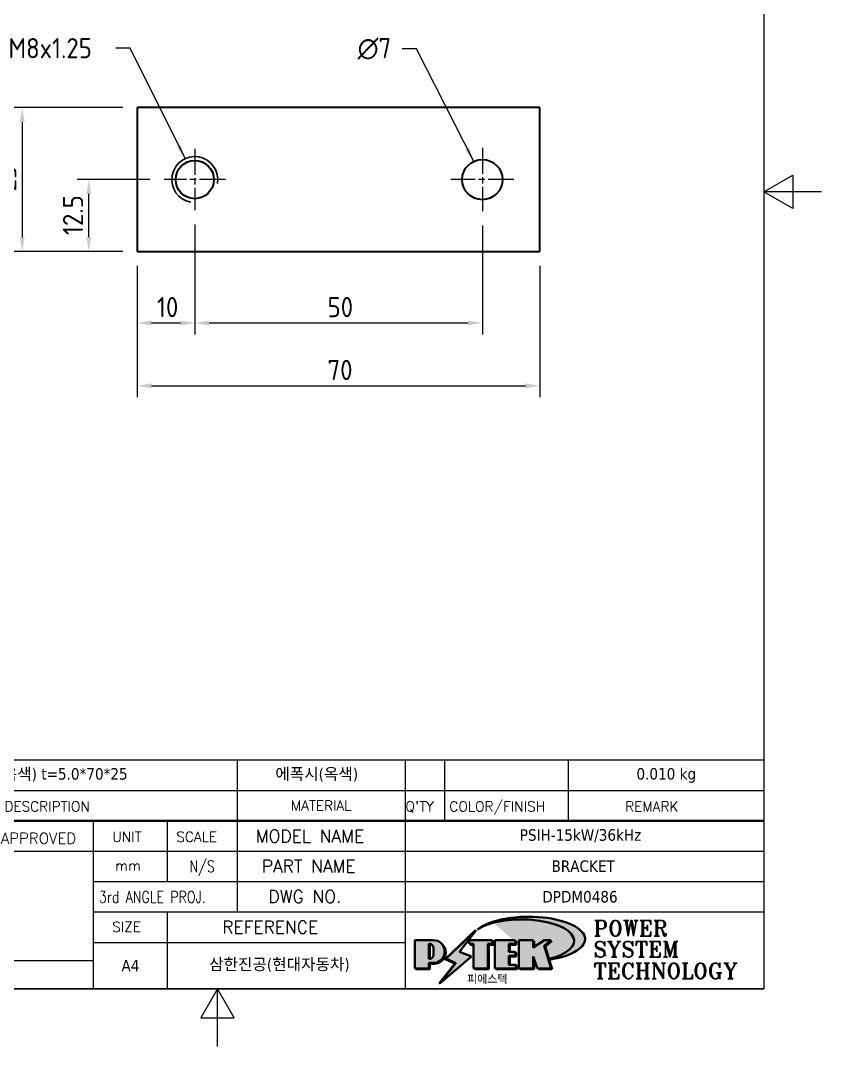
# Model space of a CAD drawing. Header units: millimetres. Extents: x 24815 to 37444, y -10619 to 6020.
# Drawn here: x 26912.2 to 27051.5, y -4478.6 to -4300.3 of the extents above; entities that cross this region are included whole.
import ezdxf
from ezdxf.enums import TextEntityAlignment as Align

# ---------------------------------------------------------------- set-up
doc = ezdxf.new("R2010")
doc.units = ezdxf.units.MM
doc.linetypes.add('DPDM0486$0$CHAIN', pattern=[0.35429999999999995, 0.2362, -0.0295, 0.0591, -0.0295])
for name, color, linetype, lineweight in [('DPDM0486$0$가시적인 것(ISO)', 3, 'Continuous', 40), ('DPDM0486$0$가시적인 좁은 것(ISO)', 3, 'Continuous', 35), ('DPDM0486$0$경계(ISO)', 7, 'Continuous', 25), ('DPDM0486$0$기호(ISO)', 5, 'Continuous', 25), ('DPDM0486$0$제목(ISO)', 5, 'Continuous', 50), ('DPDM0486$0$중심 표식(ISO)', 1, 'Continuous', 25), ('DPDM0486$0$치수(ISO)', 2, 'Continuous', 25), ('DPDM0486$0$해치(ISO)', 7, 'Continuous', 18)]:
    doc.layers.add(name, color=color, linetype=linetype, lineweight=lineweight)
doc.styles.add('DPDM0486$0$HAN_370', font='', dxfattribs={"width": 2})
doc.styles.add('DPDM0486$0$RC_284', font='ROMANC.shx')
doc.styles.add('DPDM0486$0$RC_287', font='ROMANC.shx')
doc.styles.add('DPDM0486$0$RC_292', font='ROMANC.shx')
doc.styles.add('DPDM0486$0$ROMANT_294', font='romant.shx')
doc.styles.add('DPDM0486$0$치수 텍스트_PSTEK_POSCO', font='isocp.shx')
doc.styles.add('DPDM0486$0$텍스트 스타일198', font='tahoma.ttf')
doc.styles.add('DPDM0486$0$텍스트 스타일333', font='ROMANC.shx', dxfattribs={"width": 0.800000011920929})
doc.styles.get('DPDM0486$0$HAN_370').set_extended_font_data('GulimChe')
doc.dimstyles.new('DPDM0486$0$치수_PSTEK_POSCO', dxfattribs={"dimtxt": 3.5, "dimasz": 2.5, "dimexe": 2, "dimexo": 2.5, "dimgap": 1, "dimtad": 1, "dimrnd": 1e-08, "dimdsep": 46, "dimtxsty": 'DPDM0486$0$치수 텍스트_PSTEK_POSCO', "dimcen": 0.09, "dimdle": 10, "dimclrd": 7, "dimclre": 7, "dimclrt": 2, "dimadec": 1, "dimazin": 2, "dimtfac": 1, "dimtmove": 0, "dimatfit": 3, "dimfxl": 1, "dimtolj": 1, "dimlwd": -1, "dimlwe": -1, "dimarcsym": 0})
doc.dimstyles.new('DPDM0486$0$치수_PSTEK_POSCO$7', dxfattribs={"dimtxt": 3.5, "dimasz": 2.5, "dimexe": 2, "dimexo": 2.5, "dimgap": 1, "dimtad": 1, "dimrnd": 1e-08, "dimdsep": 46, "dimtxsty": 'DPDM0486$0$치수 텍스트_PSTEK_POSCO', "dimcen": 0.09, "dimdle": 10, "dimclrd": 7, "dimclre": 7, "dimclrt": 2, "dimadec": 1, "dimazin": 2, "dimtfac": 1, "dimtmove": 0, "dimatfit": 3, "dimfxl": 1, "dimtolj": 1, "dimlwd": -1, "dimlwe": -1, "dimarcsym": 0})

# ---------------------------------------------------------------- blocks, each defined once
blk = doc.blocks.new('DPDM0486$0$경계 Default Border')
at = {"layer": 'DPDM0486$0$경계(ISO)', "flags": 128}
for points in [[(10, 10), (10, 287.0000076293945), (200, 287.0000076293945), (200, 10), (10, 10)], [(210, 148.5000038146973), (200, 148.5000038146973), (205, 151.3867473602295), (205, 145.6132507324219), (200, 148.5000038146973)], [(105, 0), (105, 10), (102.1132469177246, 5), (107.8867530822754, 5), (105, 10)]]:
    blk.add_lwpolyline(points, dxfattribs=at)
blk = doc.blocks.new('DPDM0486$0$제목 블록 PSTEK')
for color, points in [(252, [(317.2195697678507, 17.0593801673321), (322.0326348870767, 21.62682475217465), (322.2781991042243, 21.94392121864296), (317.0471853425802, 16.97985676345368), (318.7512090904202, 16.1899260703855), (316.0018030350395, 12.71868385740789), (316.3356552234328, 13.00206718743325), (318.9235935156908, 16.2694494742633)]), (5, [(321.6183518841322, 17.4193704504104), (319.5281351041078, 18.24969419629727), (322.4505835294948, 22.02344462252142), (317.2195697678507, 17.0593801673321), (318.9235935156908, 16.2694494742633), (316.1741874603099, 12.79820726128571)]), (1, [(324.4839107253602, 19.60711530335299), (325.2419748254881, 19.60711530335299), (325.2419748254881, 20.25857663940324), (321.2266040451076, 20.25857663940324), (321.2266040451076, 19.60711530335299), (321.9846681452406, 19.60711530335299), (321.9846681452406, 15.3430047401139), (324.4839107253602, 15.3430047401139)]), (252, [(324.6615819988275, 19.45905590879572), (325.4196460989604, 19.45905590879572), (325.4196460989604, 20.11051724484596), (325.2419748254881, 20.11051724484596), (325.2419748254881, 19.60711530335299), (324.4839107253602, 19.60711530335299), (324.4839107253602, 15.3430047401139), (322.1623394187076, 15.3430047401139), (322.1623394187076, 15.19494534555726), (324.6615819988275, 15.19494534555726)]), (1, [(329.2277337269622, 20.25857663940324), (325.65654113025, 20.25857663940324), (325.65654113025, 15.3430047401139), (329.3580259941756, 15.3430047401139), (329.3580259941756, 15.9944660761648), (328.1137701654877, 15.9944660761648), (328.1137701654877, 17.56360607323003), (329.2277337269622, 17.56360607323003), (329.2277337269622, 18.25543873810179), (328.1137701654877, 18.25543873810179), (328.1137701654877, 19.60711530335299), (329.2277337269622, 19.60711530335299)]), (252, [(328.2914414389548, 19.45905590879572), (329.4054050004294, 19.45905590879572), (329.4054050004294, 20.11051724484596), (329.2277337269622, 20.11051724484596), (329.2277337269622, 19.60711530335299), (328.1137701654877, 19.60711530335299), (328.1137701654877, 18.25543873810179), (328.2914414389548, 18.25543873810179)]), (1, [(332.3312149849806, 20.25857663940324), (329.8592894925411, 20.25857663940324), (329.8592894925411, 15.3430047401139), (332.3312149849806, 15.3430047401139), (332.3312149849806, 17.4318630164523), (333.0701931098801, 15.3430047401139), (335.4855464857051, 15.3430047401139), (334.2514536401189, 19.30614745124769), (335.4379594596742, 20.25857663940324), (334.3071782107978, 20.25857663940324), (332.3312149849806, 18.99741471888304)]), (252, [(332.5088862584528, 20.1105172448466), (332.3312149849806, 20.1105172448466), (332.3312149849806, 18.99741471888368), (332.5088862584528, 19.11081371413894)]), (252, [(335.6156307331414, 20.11051724484596), (335.2535118015555, 20.11051724484596), (334.2514536401189, 19.30614745124769), (335.4855464857051, 15.3430047401139), (333.1954852176545, 15.3430047401139), (333.2478643833523, 15.19494534555726), (335.6632177591723, 15.19494534555726), (334.4291249135862, 19.15808805669106)]), (252, [(321.9846681452406, 19.60711530335299), (321.4042753185749, 19.60711530335299), (321.4042753185749, 19.45905590879572), (321.9846681452406, 19.45905590879572)]), (252, [(328.2914414389548, 17.41554667867274), (329.4054050004294, 17.41554667867274), (329.4054050004294, 18.10737934354514), (329.2277337269622, 18.10737934354514), (329.2277337269622, 17.56360607323003), (328.1137701654877, 17.56360607323003), (328.1137701654877, 15.9944660761648), (328.2914414389548, 15.9944660761648)]), (252, [(332.5088862584528, 16.92964231796647), (332.3312149849806, 17.43186301645164), (332.3312149849806, 15.3430047401139), (330.0369607660135, 15.3430047401139), (330.0369607660135, 15.19494534555726), (332.5088862584528, 15.19494534555726)]), (252, [(329.5356972676428, 15.8464066816075), (329.3580259941756, 15.8464066816075), (329.3580259941756, 15.3430047401139), (325.8342124037171, 15.3430047401139), (325.8342124037171, 15.19494534555726), (329.5356972676428, 15.19494534555726)])]:
    blk.add_hatch(color=color).paths.add_polyline_path(points)
h = blk.add_hatch(color=1)
edge = h.paths.add_edge_path(flags=0)
edge.add_line((314.2242174273352, 19.60711530335299), (314.2242174273352, 17.00126995915134))
edge.add_line((314.2242174273352, 17.00126995915134), (314.3485873187598, 17.00126995915134))
edge.add_arc((314.3485873187598, 17.6527312952023), 0.6514613360509371, 270, 360)
edge.add_line((315.0000486548106, 17.6527312952023), (315.0000486548106, 18.95565396730211))
edge.add_arc((314.3485873187598, 18.95565396730212), 0.6514613360508712, 0, 90)
edge.add_line((314.3485873187598, 19.60711530335299), (314.2242174273352, 19.60711530335299))
edge = h.paths.add_edge_path()
edge.add_arc((314.9847713324306, 18.28938669179658), 1.969189947606664, 269.9999999999959, 450)
edge.add_line((314.9847713324306, 20.25857663940318), (311.7664314776902, 20.25857663940324))
edge.add_line((311.7664314776902, 20.25857663940324), (311.7664314776902, 15.3430047401139))
edge.add_line((311.7664314776902, 15.3430047401139), (314.2242174273352, 15.3430047401139))
edge.add_line((314.2242174273352, 15.3430047401139), (314.2242174273352, 16.32019674418991))
edge.add_line((314.2242174273352, 16.32019674418991), (314.9847713324307, 16.32019674418991))
h = blk.add_hatch(color=252)
edge = h.paths.add_edge_path()
edge.add_arc((314.9847713324309, 18.28938669179657), 1.969189947606666, 270, 406.8278729790604)
edge.add_arc((315.1624426058984, 18.1413272972396), 1.969189947606962, -90, 53.560984836317004, ccw=False)
edge.add_line((315.1624426058984, 16.17213734963263), (314.4018887008024, 16.17213734963263))
edge.add_line((314.4018887008024, 16.17213734963263), (314.4018887008024, 15.19494534555726))
edge.add_line((314.4018887008024, 15.19494534555726), (311.9441027511573, 15.19494534555726))
edge.add_line((311.9441027511573, 15.19494534555726), (311.9441027511573, 15.3430047401139))
edge.add_line((311.9441027511573, 15.3430047401139), (314.2242174273352, 15.3430047401139))
edge.add_line((314.2242174273352, 15.3430047401139), (314.2242174273352, 16.32019674418991))
edge.add_line((314.2242174273352, 16.32019674418991), (314.9847713324309, 16.32019674418991))
h = blk.add_hatch(color=252)
edge = h.paths.add_edge_path()
edge.add_line((314.4018887008024, 19.45905590879572), (314.5262585922315, 19.45905590879572))
edge.add_arc((314.5262585922314, 18.80759457274939), 0.6514613360463194, 60.4189348879147, 90.00000000000318, ccw=False)
edge.add_arc((314.3485873187602, 18.95565396730057), 0.6514613360524251, 39.96992292766206, 90.00000000009999)
edge.add_line((314.3485873187591, 19.60711530335307), (314.2242174273352, 19.60711530335298))
edge.add_line((314.2242174273352, 19.60711530335299), (314.2242174273352, 17.00126995915134))
edge.add_line((314.2242174273352, 17.00126995915134), (314.3485873187591, 17.00126995915134))
edge.add_arc((314.3485873187568, 17.652731295233), 0.6514613360816299, 270.0000000002, 274.6930825552478)
edge.add_line((314.4018887008024, 17.0034541317032), (314.4018887008024, 19.45905590879572))
at = {"layer": 'DPDM0486$0$해치(ISO)', "true_color": 0x27d1fc}
h = blk.add_hatch(color=140, dxfattribs=at)
edge = h.paths.add_edge_path()
edge.add_ellipse((330.3660919371412, 20.15576403068321), major_axis=(9.100907360794343, 0), ratio=0.4069904968023172, start_angle=301.3098473703837, end_angle=507.7436900681698)
edge.add_ellipse((331.5340919371412, 20.4634168429492), major_axis=(-9.82350664112931, 0), ratio=0.3942600559756514, start_angle=111.51207141178469, end_angle=334.47025347086895, ccw=False)
edge.add_line((335.1363447531188, 16.8601935978785), (335.0955236905705, 16.99119398620872))
at = {"color": 180}
for p, q in [((182.4757929790549, 51.56524660363496), (372.4757929537551, 51.56524660363496)), ((280.8758854511282, 51.56524660363496), (280.8758854511282, 41.00524660363494)), ((310.0881549537552, 51.56524660363496), (310.0881549537553, 41.00524660363494)), ((316.9044520275131, 51.56524660363496), (316.9044520275127, 41.00524660363494)), ((338.4566026226726, 51.56524660363496), (338.4566026226727, 41.00524660363494)), ((372.4757929537551, 51.56524660363496), (372.4757929537551, 11.79100474011389)), ((182.475792979055, 46.2852466036349), (372.4757929537551, 46.28524660363492)), ((255.9175931367356, 11.79100474011392), (255.9175931367356, 41.00524660363494)), ((268.6918866058747, 41.00524660363494), (268.6918866058747, 30.44524660363498)), ((280.8758854511282, 41.00524660363494), (280.8758854511282, 25.16524660363502)), ((310.088154953755, 41.00524660363494), (310.088154953755, 11.79100474011392)), ((206.451475290024, 35.72524660363497), (372.4757929537551, 35.72524660363497)), ((255.917593136736, 30.44524660363498), (372.4757929537552, 30.44524660363501)), ((255.9175931367359, 25.16524660363502), (372.4757929537552, 25.165246603635)), ((268.6918866058744, 25.16524660363502), (268.6918866058744, 11.79100474011392)), ((255.9175931367359, 19.88524660363481), (310.0881549537553, 19.88524660363481)), ((206.451475290024, 16.74100474011396), (255.9175931367359, 16.74100474011396)), ((182.475792979055, 11.79100474011392), (372.4757929537551, 11.79100474011389))]:
    blk.add_line(p, q, dxfattribs=at)
at = {"color": 7, "lineweight": 50}
blk.add_line((206.451475290024, 41.00524660363494), (372.4757929537551, 41.00524660363496), dxfattribs=at)
at = {"color": 7}
for p, q in [((322.2781991042243, 21.94392121864296), (317.0471853425802, 16.97985676345368)), ((322.4505835294948, 22.02344462252142), (317.2195697678507, 17.0593801673321)), ((317.2195697678507, 17.0593801673321), (322.0326348870767, 21.62682475217465)), ((319.5281351041078, 18.24969419629727), (322.4505835294948, 22.02344462252142)), ((322.0326348870767, 21.62682475217465), (322.2781991042243, 21.94392121864296)), ((311.7664314776902, 20.25900474011391), (311.7664314776902, 15.34300474011391)), ((314.9847713324309, 20.25857663940324), (311.7664314776902, 20.25857663940324)), ((314.9847713324309, 20.25857663940324), (311.7664314776902, 20.25857663940324)), ((311.7664314776902, 20.25857663940324), (311.7664314776902, 15.3430047401139)), ((325.2419748254881, 20.25857663940324), (321.2266040451076, 20.25857663940324)), ((321.2266040451076, 20.25857663940324), (321.2266040451076, 19.60711530335299)), ((325.2419748254881, 20.25857663940324), (321.2266040451076, 20.25857663940324)), ((321.2266040451076, 20.25857663940324), (321.2266040451076, 19.60711530335299)), ((325.2419748254881, 19.60711530335299), (325.2419748254881, 20.25857663940324)), ((325.2419748254881, 19.60711530335299), (325.2419748254881, 20.25857663940324)), ((325.4196460989604, 20.11051724484596), (325.2419748254881, 20.11051724484596)), ((325.2419748254881, 20.11051724484596), (325.2419748254881, 19.60711530335299)), ((325.4196460989604, 19.45905590879572), (325.4196460989604, 20.11051724484596)), ((329.2277337269622, 20.25857663940324), (325.65654113025, 20.25857663940324)), ((325.65654113025, 20.25857663940324), (325.65654113025, 15.3430047401139)), ((325.65654113025, 20.25857663940324), (325.65654113025, 15.3430047401139)), ((329.2277337269622, 20.25857663940324), (325.65654113025, 20.25857663940324)), ((329.2277337269622, 19.60711530335299), (329.2277337269622, 20.25857663940324)), ((329.2277337269622, 19.60711530335299), (329.2277337269622, 20.25857663940324)), ((329.4054050004294, 20.11051724484596), (329.2277337269622, 20.11051724484596)), ((329.2277337269622, 20.11051724484596), (329.2277337269622, 19.60711530335299)), ((329.4054050004294, 19.45905590879572), (329.4054050004294, 20.11051724484596)), ((332.3312149849806, 20.25857663940324), (329.8592894925411, 20.25857663940324)), ((329.8592894925411, 20.25857663940324), (329.8592894925411, 15.3430047401139)), ((329.8592894925411, 20.25857663940324), (329.8592894925411, 15.3430047401139)), ((332.3312149849806, 20.25857663940324), (329.8592894925411, 20.25857663940324)), ((334.3071782107978, 20.25857663940324), (332.3312149849806, 18.99741471888304)), ((332.3312149849806, 18.99741471888304), (332.3312149849806, 20.25857663940324)), ((334.3071782107978, 20.25857663940324), (332.3312149849806, 18.99741471888304)), ((332.3312149849806, 18.99741471888304), (332.3312149849806, 20.25857663940324)), ((332.5088862584528, 20.1105172448466), (332.3312149849806, 20.1105172448466)), ((332.3312149849806, 20.1105172448466), (332.3312149849806, 18.99741471888368)), ((332.5088862584528, 19.11081371413894), (332.5088862584528, 20.1105172448466)), ((334.2514536401189, 19.30614745124769), (335.4379594596742, 20.25857663940324)), ((334.2514536401189, 19.30614745124769), (335.4379594596742, 20.25857663940324)), ((335.2535118015555, 20.11051724484596), (334.2514536401189, 19.30614745124769)), ((335.4379594596742, 20.25857663940324), (334.3071782107978, 20.25857663940324)), ((335.4379594596742, 20.25857663940324), (334.3071782107978, 20.25857663940324)), ((334.4291249135862, 19.15808805669104), (335.6156307331414, 20.11051724484596)), ((335.6156307331414, 20.11051724484596), (335.2535118015555, 20.11051724484596)), ((314.2242174273352, 17.00126995915134), (314.2242174273352, 19.60711530335299)), ((314.2242174273352, 19.60711530335299), (314.3485873187591, 19.60711530335299)), ((314.3485873187591, 19.60711530335299), (314.2242174273352, 19.60711530335299)), ((314.2242174273352, 19.60711530335299), (314.2242174273352, 17.00126995915134)), ((314.2242174273352, 17.00126995915134), (314.2242174273352, 19.60711530335299)), ((314.2242174273352, 19.60711530335299), (314.3485873187591, 19.60711530335299)), ((314.4018887008024, 19.45905590879572), (314.5262585922314, 19.45905590879572)), ((314.4018887008024, 17.0034541317032), (314.4018887008024, 19.45905590879572)), ((315.0000486548106, 18.95565396730275), (315.0000486548106, 17.65273129520161)), ((315.0000486548106, 18.95565396730275), (315.0000486548106, 17.65273129520161)), ((321.6183518841322, 17.4193704504104), (319.5281351041078, 18.24969419629727)), ((321.2266040451076, 19.60711530335299), (321.9846681452406, 19.60711530335299)), ((321.2266040451076, 19.60711530335299), (321.9846681452406, 19.60711530335299)), ((321.4042753185749, 19.60711530335299), (321.4042753185749, 19.45905590879572)), ((321.9846681452406, 19.60711530335299), (321.4042753185749, 19.60711530335299)), ((321.4042753185749, 19.45905590879572), (321.9846681452406, 19.45905590879572)), ((321.9846681452406, 19.60711530335299), (321.9846681452406, 15.3430047401139)), ((321.9846681452406, 19.45905590879572), (321.9846681452406, 19.60711530335299)), ((321.9846681452406, 19.60711530335299), (321.9846681452406, 15.3430047401139)), ((324.4839107253602, 19.60711530335299), (325.2419748254881, 19.60711530335299)), ((324.4839107253602, 15.3430047401139), (324.4839107253602, 19.60711530335299)), ((325.2419748254881, 19.60711530335299), (324.4839107253602, 19.60711530335299)), ((324.4839107253602, 19.60711530335299), (324.4839107253602, 15.3430047401139)), ((324.4839107253602, 19.60711530335299), (325.2419748254881, 19.60711530335299)), ((324.4839107253602, 15.3430047401139), (324.4839107253602, 19.60711530335299)), ((324.6615819988275, 19.45905590879572), (325.4196460989604, 19.45905590879572)), ((324.6615819988275, 15.19494534555726), (324.6615819988275, 19.45905590879572)), ((328.1137701654877, 18.25543873810179), (328.1137701654877, 19.60711530335299)), ((328.1137701654877, 19.60711530335299), (329.2277337269622, 19.60711530335299)), ((329.2277337269622, 19.60711530335299), (328.1137701654877, 19.60711530335299)), ((328.1137701654877, 19.60711530335299), (328.1137701654877, 18.25543873810179)), ((328.1137701654877, 18.25543873810179), (328.1137701654877, 19.60711530335299)), ((328.1137701654877, 19.60711530335299), (329.2277337269622, 19.60711530335299)), ((329.2277337269622, 18.25543873810179), (328.1137701654877, 18.25543873810179)), ((328.1137701654877, 18.25543873810179), (328.2914414389548, 18.25543873810179)), ((329.2277337269622, 18.25543873810179), (328.1137701654877, 18.25543873810179)), ((328.2914414389548, 18.25543873810179), (328.2914414389548, 19.45905590879572)), ((328.2914414389548, 19.45905590879572), (329.4054050004294, 19.45905590879572)), ((329.2277337269622, 17.56360607323003), (329.2277337269622, 18.25543873810179)), ((329.2277337269622, 17.56360607323003), (329.2277337269622, 18.25543873810179)), ((329.4054050004294, 18.10737934354514), (329.2277337269622, 18.10737934354514)), ((329.2277337269622, 18.10737934354514), (329.2277337269622, 17.56360607323003)), ((329.4054050004294, 17.41554667867274), (329.4054050004294, 18.10737934354514)), ((332.3312149849806, 18.99741471888368), (332.5088862584528, 19.11081371413894)), ((335.4855464857051, 15.3430047401139), (334.2514536401189, 19.30614745124769)), ((334.2514536401189, 19.30614745124769), (335.4855464857051, 15.3430047401139)), ((335.4855464857051, 15.3430047401139), (334.2514536401189, 19.30614745124769)), ((335.6632177591723, 15.19494534555726), (334.4291249135862, 19.15808805669104)), ((314.3485873187591, 17.00126995915134), (314.2242174273352, 17.00126995915134)), ((314.2242174273352, 17.00126995915134), (314.3485873187591, 17.00126995915134)), ((314.3485873187591, 17.00126995915134), (314.2242174273352, 17.00126995915134)), ((314.2242174273352, 16.32019674418991), (314.9847713324309, 16.32019674418991)), ((314.2242174273352, 15.3430047401139), (314.2242174273352, 16.32019674418991)), ((314.9847713324309, 16.32019674418991), (314.2242174273352, 16.32019674418991)), ((314.2242174273352, 16.32019674418991), (314.2242174273352, 15.3430047401139)), ((314.2242174273352, 16.32019674418991), (314.9847713324309, 16.32019674418991)), ((314.2242174273352, 15.3430047401139), (314.2242174273352, 16.32019674418991)), ((314.4018887008024, 16.17213734963263), (315.162442605898, 16.17213734963263)), ((314.4018887008024, 15.19494534555726), (314.4018887008024, 16.17213734963263)), ((318.7512090904202, 16.1899260703855), (316.0018030350395, 12.71868385740789)), ((316.1741874603099, 12.79820726128571), (321.6183518841322, 17.4193704504104)), ((318.9235935156908, 16.2694494742633), (316.1741874603099, 12.79820726128571)), ((316.3356552234328, 13.00206718743325), (318.9235935156908, 16.2694494742633)), ((317.0471853425802, 16.97985676345368), (318.7512090904202, 16.1899260703855)), ((318.9235935156908, 16.2694494742633), (317.2195697678507, 17.0593801673321)), ((317.2195697678507, 17.0593801673321), (318.9235935156908, 16.2694494742633)), ((328.1137701654877, 17.56360607323003), (329.2277337269622, 17.56360607323003)), ((328.1137701654877, 15.9944660761648), (328.1137701654877, 17.56360607323003)), ((329.2277337269622, 17.56360607323003), (328.1137701654877, 17.56360607323003)), ((328.1137701654877, 17.56360607323003), (328.1137701654877, 15.9944660761648)), ((328.1137701654877, 17.56360607323003), (329.2277337269622, 17.56360607323003)), ((328.1137701654877, 15.9944660761648), (328.1137701654877, 17.56360607323003)), ((328.2914414389548, 15.9944660761648), (328.2914414389548, 17.41554667867274)), ((328.2914414389548, 17.41554667867274), (329.4054050004294, 17.41554667867274)), ((332.3312149849806, 17.4318630164523), (333.0701931098801, 15.3430047401139)), ((332.3312149849806, 15.3430047401139), (332.3312149849806, 17.4318630164523)), ((332.5088862584528, 16.92964231796647), (332.3312149849806, 17.43186301645164)), ((332.3312149849806, 17.43186301645164), (332.3312149849806, 15.3430047401139)), ((332.3312149849806, 17.4318630164523), (333.0701931098801, 15.3430047401139)), ((332.3312149849806, 15.3430047401139), (332.3312149849806, 17.4318630164523)), ((332.5088862584528, 15.19494534555726), (332.5088862584528, 16.92964231796647)), ((345.0447381189468, 17.50375595811051), (344.9867755289346, 17.689895936919)), ((311.7664314776902, 15.3430047401139), (314.2242174273352, 15.3430047401139)), ((311.7664314776902, 15.3430047401139), (314.2242174273352, 15.3430047401139)), ((314.2242174273352, 15.3430047401139), (311.9441027511573, 15.3430047401139)), ((311.9441027511573, 15.3430047401139), (311.9441027511573, 15.19494534555726)), ((311.9441027511573, 15.19494534555726), (314.4018887008024, 15.19494534555726)), ((321.9846681452406, 15.3430047401139), (324.4839107253602, 15.3430047401139)), ((321.9846681452406, 15.3430047401139), (324.4839107253602, 15.3430047401139)), ((324.4839107253602, 15.3430047401139), (322.1623394187076, 15.3430047401139)), ((322.1623394187076, 15.3430047401139), (322.1623394187076, 15.19494534555726)), ((322.1623394187076, 15.19494534555726), (324.6615819988275, 15.19494534555726)), ((325.65654113025, 15.3430047401139), (329.3580259941756, 15.3430047401139)), ((325.65654113025, 15.3430047401139), (329.3580259941756, 15.3430047401139)), ((329.3580259941756, 15.3430047401139), (325.8342124037171, 15.3430047401139)), ((325.8342124037171, 15.3430047401139), (325.8342124037171, 15.19494534555726)), ((325.8342124037171, 15.19494534555726), (329.5356972676428, 15.19494534555726)), ((329.3580259941756, 15.9944660761648), (328.1137701654877, 15.9944660761648)), ((328.1137701654877, 15.9944660761648), (328.2914414389548, 15.9944660761648)), ((329.3580259941756, 15.9944660761648), (328.1137701654877, 15.9944660761648)), ((329.3580259941756, 15.3430047401139), (329.3580259941756, 15.9944660761648)), ((329.3580259941756, 15.3430047401139), (329.3580259941756, 15.9944660761648)), ((329.5356972676428, 15.8464066816075), (329.3580259941756, 15.8464066816075)), ((329.3580259941756, 15.8464066816075), (329.3580259941756, 15.3430047401139)), ((329.5356972676428, 15.19494534555726), (329.5356972676428, 15.8464066816075)), ((329.8592894925411, 15.3430047401139), (332.3312149849806, 15.3430047401139)), ((329.8592894925411, 15.3430047401139), (332.3312149849806, 15.3430047401139)), ((332.3312149849806, 15.3430047401139), (330.0369607660135, 15.3430047401139)), ((330.0369607660135, 15.3430047401139), (330.0369607660135, 15.19494534555726)), ((330.0369607660135, 15.19494534555726), (332.5088862584528, 15.19494534555726)), ((333.0701931098801, 15.3430047401139), (335.4855464857051, 15.3430047401139)), ((333.0701931098801, 15.3430047401139), (335.4855464857051, 15.3430047401139)), ((335.4855464857051, 15.3430047401139), (333.1954852176545, 15.3430047401139)), ((333.1954852176545, 15.3430047401139), (333.2478643833523, 15.19494534555726)), ((333.2478643833523, 15.19494534555726), (335.6632177591723, 15.19494534555726)), ((316.0018030350395, 12.71868385740789), (316.3356552234328, 13.00206718743325))]:
    blk.add_line(p, q, dxfattribs=at)
at = {"color": 5}
for p, q in [((322.4505835294948, 22.02344462252142), (317.2195697678507, 17.0593801673321)), ((319.5281351041078, 18.24969419629727), (322.4505835294948, 22.02344462252142)), ((321.6183518841322, 17.4193704504104), (319.5281351041078, 18.24969419629727)), ((316.1741874603099, 12.79820726128571), (321.6183518841322, 17.4193704504104)), ((318.9235935156908, 16.2694494742633), (316.1741874603099, 12.79820726128571)), ((317.2195697678507, 17.0593801673321), (318.9235935156908, 16.2694494742633))]:
    blk.add_line(p, q, dxfattribs=at)
at = {"color": 1}
for p, q in [((314.9847713324309, 20.25857663940324), (311.7664314776902, 20.25857663940324)), ((311.7664314776902, 20.25857663940324), (311.7664314776902, 15.3430047401139)), ((325.2419748254881, 20.25857663940324), (321.2266040451076, 20.25857663940324)), ((321.2266040451076, 20.25857663940324), (321.2266040451076, 19.60711530335299)), ((325.2419748254881, 19.60711530335299), (325.2419748254881, 20.25857663940324)), ((329.2277337269622, 20.25857663940324), (325.65654113025, 20.25857663940324)), ((325.65654113025, 20.25857663940324), (325.65654113025, 15.3430047401139)), ((329.2277337269622, 19.60711530335299), (329.2277337269622, 20.25857663940324)), ((332.3312149849806, 20.25857663940324), (329.8592894925411, 20.25857663940324)), ((329.8592894925411, 20.25857663940324), (329.8592894925411, 15.3430047401139)), ((334.3071782107978, 20.25857663940324), (332.3312149849806, 18.99741471888304)), ((332.3312149849806, 18.99741471888304), (332.3312149849806, 20.25857663940324)), ((334.2514536401189, 19.30614745124769), (335.4379594596742, 20.25857663940324)), ((335.4379594596742, 20.25857663940324), (334.3071782107978, 20.25857663940324)), ((314.2242174273352, 17.00126995915134), (314.2242174273352, 19.60711530335299)), ((314.2242174273352, 19.60711530335299), (314.3485873187591, 19.60711530335299)), ((315.0000486548106, 18.95565396730275), (315.0000486548106, 17.65273129520161)), ((321.2266040451076, 19.60711530335299), (321.9846681452406, 19.60711530335299)), ((321.9846681452406, 19.60711530335299), (321.9846681452406, 15.3430047401139)), ((324.4839107253602, 19.60711530335299), (325.2419748254881, 19.60711530335299)), ((324.4839107253602, 15.3430047401139), (324.4839107253602, 19.60711530335299)), ((328.1137701654877, 18.25543873810179), (328.1137701654877, 19.60711530335299)), ((328.1137701654877, 19.60711530335299), (329.2277337269622, 19.60711530335299)), ((329.2277337269622, 18.25543873810179), (328.1137701654877, 18.25543873810179)), ((329.2277337269622, 17.56360607323003), (329.2277337269622, 18.25543873810179)), ((335.4855464857051, 15.3430047401139), (334.2514536401189, 19.30614745124769)), ((314.3485873187591, 17.00126995915134), (314.2242174273352, 17.00126995915134)), ((314.2242174273352, 16.32019674418991), (314.9847713324309, 16.32019674418991)), ((314.2242174273352, 15.3430047401139), (314.2242174273352, 16.32019674418991)), ((328.1137701654877, 17.56360607323003), (329.2277337269622, 17.56360607323003)), ((328.1137701654877, 15.9944660761648), (328.1137701654877, 17.56360607323003)), ((332.3312149849806, 17.4318630164523), (333.0701931098801, 15.3430047401139)), ((332.3312149849806, 15.3430047401139), (332.3312149849806, 17.4318630164523)), ((311.7664314776902, 15.3430047401139), (314.2242174273352, 15.3430047401139)), ((321.9846681452406, 15.3430047401139), (324.4839107253602, 15.3430047401139)), ((325.65654113025, 15.3430047401139), (329.3580259941756, 15.3430047401139)), ((329.3580259941756, 15.9944660761648), (328.1137701654877, 15.9944660761648)), ((329.3580259941756, 15.3430047401139), (329.3580259941756, 15.9944660761648)), ((329.8592894925411, 15.3430047401139), (332.3312149849806, 15.3430047401139)), ((333.0701931098801, 15.3430047401139), (335.4855464857051, 15.3430047401139))]:
    blk.add_line(p, q, dxfattribs=at)
at = {"color": 7}
for centre, radius, start, end in [((314.9847713324309, 18.28938669179658), 1.969189947606665, 270, 90), ((314.9847713324309, 18.28938669179658), 1.969189947606665, 270, 90), ((314.9847713324307, 18.2893866917965), 1.969189947606594, 270, 46.82787297909833), ((315.1624426058984, 18.1413272972396), 1.969189947606961, 270, 53.56098483636067), ((314.3485873187598, 18.95565396730211), 0.6514613360508712, 0, 90), ((314.3485873187602, 18.95565396730057), 0.6514613360524251, 39.96992292766117, 90), ((314.3485873187598, 18.95565396730212), 0.6514613360508712, 0, 90), ((314.5262585922314, 18.80759457274939), 0.6514613360463193, 60.41893488791137, 90), ((314.3485873187597, 17.65273129520228), 0.6514613360509381, 270, 0), ((314.3485873187598, 17.6527312952023), 0.6514613360509381, 270, 0), ((314.3485873187568, 17.652731295233), 0.6514613360816299, 270, 274.6930825552478)]:
    blk.add_arc(centre, radius, start, end, dxfattribs=at)
at = {"color": 1}
for centre, radius, start, end in [((314.9847713324309, 18.28938669179657), 1.969189947606665, 270, 90), ((314.3485873187598, 18.95565396730211), 0.6514613360508712, 0, 90), ((314.3485873187598, 17.6527312952023), 0.6514613360509381, 270, 0)]:
    blk.add_arc(centre, radius, start, end, dxfattribs=at)
at = {"layer": 'DPDM0486$0$제목(ISO)'}
for p, q in [((322.2781991042243, 21.94392121864296), (317.0471853425802, 16.97985676345368)), ((322.4505835294948, 22.02344462252142), (317.2195697678507, 17.0593801673321)), ((317.2195697678507, 17.0593801673321), (322.0326348870767, 21.62682475217465)), ((319.5281351041078, 18.24969419629727), (322.4505835294948, 22.02344462252142)), ((322.0326348870767, 21.62682475217465), (322.2781991042243, 21.94392121864296)), ((314.9847713324306, 20.25857663940324), (311.7664314776902, 20.25857663940324)), ((311.7664314776902, 20.25857663940324), (311.7664314776902, 15.3430047401139)), ((325.2419748254881, 20.25857663940324), (321.2266040451076, 20.25857663940324)), ((321.2266040451076, 20.25857663940324), (321.2266040451076, 19.60711530335299)), ((325.2419748254881, 19.60711530335299), (325.2419748254881, 20.25857663940324)), ((325.4196460989604, 20.11051724484596), (325.2419748254881, 20.11051724484596)), ((325.2419748254881, 20.11051724484596), (325.2419748254881, 19.60711530335299)), ((325.4196460989604, 19.45905590879572), (325.4196460989604, 20.11051724484596)), ((329.2277337269622, 20.25857663940324), (325.65654113025, 20.25857663940324)), ((325.65654113025, 20.25857663940324), (325.65654113025, 15.3430047401139)), ((329.2277337269622, 19.60711530335299), (329.2277337269622, 20.25857663940324)), ((329.4054050004294, 20.11051724484596), (329.2277337269622, 20.11051724484596)), ((329.2277337269622, 20.11051724484596), (329.2277337269622, 19.60711530335299)), ((329.4054050004294, 19.45905590879572), (329.4054050004294, 20.11051724484596)), ((332.3312149849806, 20.25857663940324), (329.8592894925411, 20.25857663940324)), ((329.8592894925411, 20.25857663940324), (329.8592894925411, 15.3430047401139)), ((334.3071782107978, 20.25857663940324), (332.3312149849806, 18.99741471888304)), ((332.3312149849806, 18.99741471888304), (332.3312149849806, 20.25857663940324)), ((332.5088862584528, 20.1105172448466), (332.3312149849806, 20.1105172448466)), ((332.3312149849806, 20.1105172448466), (332.3312149849806, 18.99741471888368)), ((332.5088862584528, 19.11081371413894), (332.5088862584528, 20.1105172448466)), ((334.2514536401189, 19.30614745124769), (335.4379594596742, 20.25857663940324)), ((335.2535118015555, 20.11051724484596), (334.2514536401189, 19.30614745124769)), ((335.4379594596742, 20.25857663940324), (334.3071782107978, 20.25857663940324)), ((334.4291249135862, 19.15808805669106), (335.6156307331414, 20.11051724484596)), ((335.6156307331414, 20.11051724484596), (335.2535118015555, 20.11051724484596)), ((314.2242174273352, 17.00126995915134), (314.2242174273352, 19.60711530335299)), ((314.2242174273352, 19.60711530335299), (314.3485873187598, 19.60711530335299)), ((314.3485873187591, 19.60711530335299), (314.2242174273352, 19.60711530335299)), ((314.2242174273352, 19.60711530335299), (314.2242174273352, 17.00126995915134)), ((314.4018887008024, 19.45905590879572), (314.5262585922314, 19.45905590879572)), ((314.4018887008024, 17.0034541317032), (314.4018887008024, 19.45905590879572)), ((315.0000486548106, 18.95565396730211), (315.0000486548106, 17.6527312952023)), ((321.6183518841322, 17.4193704504104), (319.5281351041078, 18.24969419629727)), ((321.2266040451076, 19.60711530335299), (321.9846681452406, 19.60711530335299)), ((321.9846681452406, 19.60711530335299), (321.4042753185749, 19.60711530335299)), ((321.4042753185749, 19.60711530335299), (321.4042753185749, 19.45905590879572)), ((321.4042753185749, 19.45905590879572), (321.9846681452406, 19.45905590879572)), ((321.9846681452406, 19.60711530335299), (321.9846681452406, 15.3430047401139)), ((321.9846681452406, 19.45905590879572), (321.9846681452406, 19.60711530335299)), ((324.4839107253602, 19.60711530335299), (325.2419748254881, 19.60711530335299)), ((324.4839107253602, 15.3430047401139), (324.4839107253602, 19.60711530335299)), ((325.2419748254881, 19.60711530335299), (324.4839107253602, 19.60711530335299)), ((324.4839107253602, 19.60711530335299), (324.4839107253602, 15.3430047401139)), ((324.6615819988275, 19.45905590879572), (325.4196460989604, 19.45905590879572)), ((324.6615819988275, 15.19494534555726), (324.6615819988275, 19.45905590879572)), ((328.1137701654877, 18.25543873810179), (328.1137701654877, 19.60711530335299)), ((328.1137701654877, 19.60711530335299), (329.2277337269622, 19.60711530335299)), ((329.2277337269622, 19.60711530335299), (328.1137701654877, 19.60711530335299)), ((328.1137701654877, 19.60711530335299), (328.1137701654877, 18.25543873810179)), ((329.2277337269622, 18.25543873810179), (328.1137701654877, 18.25543873810179)), ((328.1137701654877, 18.25543873810179), (328.2914414389548, 18.25543873810179)), ((328.2914414389548, 19.45905590879572), (329.4054050004294, 19.45905590879572)), ((328.2914414389548, 18.25543873810179), (328.2914414389548, 19.45905590879572)), ((329.2277337269622, 17.56360607323003), (329.2277337269622, 18.25543873810179)), ((329.4054050004294, 18.10737934354514), (329.2277337269622, 18.10737934354514)), ((329.2277337269622, 18.10737934354514), (329.2277337269622, 17.56360607323003)), ((329.4054050004294, 17.41554667867274), (329.4054050004294, 18.10737934354514)), ((332.3312149849806, 18.99741471888368), (332.5088862584528, 19.11081371413894)), ((335.4855464857051, 15.3430047401139), (334.2514536401189, 19.30614745124769)), ((334.2514536401189, 19.30614745124769), (335.4855464857051, 15.3430047401139)), ((335.6632177591723, 15.19494534555726), (334.4291249135862, 19.15808805669106)), ((314.3485873187598, 17.00126995915134), (314.2242174273352, 17.00126995915134)), ((314.2242174273352, 17.00126995915134), (314.3485873187591, 17.00126995915134)), ((314.2242174273352, 15.3430047401139), (314.2242174273352, 16.32019674418991)), ((314.2242174273352, 16.32019674418991), (314.9847713324307, 16.32019674418991)), ((314.9847713324309, 16.32019674418991), (314.2242174273352, 16.32019674418991)), ((314.2242174273352, 16.32019674418991), (314.2242174273352, 15.3430047401139)), ((314.4018887008024, 15.19494534555726), (314.4018887008024, 16.17213734963263)), ((314.4018887008024, 16.17213734963263), (315.1624426058984, 16.17213734963263)), ((318.7512090904202, 16.1899260703855), (316.0018030350395, 12.71868385740789)), ((316.1741874603099, 12.79820726128571), (321.6183518841322, 17.4193704504104)), ((318.9235935156908, 16.2694494742633), (316.1741874603099, 12.79820726128571)), ((316.3356552234328, 13.00206718743325), (318.9235935156908, 16.2694494742633)), ((317.0471853425802, 16.97985676345368), (318.7512090904202, 16.1899260703855)), ((317.2195697678507, 17.0593801673321), (318.9235935156908, 16.2694494742633)), ((318.9235935156908, 16.2694494742633), (317.2195697678507, 17.0593801673321)), ((328.1137701654877, 15.9944660761648), (328.1137701654877, 17.56360607323003)), ((328.1137701654877, 17.56360607323003), (329.2277337269622, 17.56360607323003)), ((329.2277337269622, 17.56360607323003), (328.1137701654877, 17.56360607323003)), ((328.1137701654877, 17.56360607323003), (328.1137701654877, 15.9944660761648)), ((328.2914414389548, 17.41554667867274), (329.4054050004294, 17.41554667867274)), ((328.2914414389548, 15.9944660761648), (328.2914414389548, 17.41554667867274)), ((332.3312149849806, 15.3430047401139), (332.3312149849806, 17.4318630164523)), ((332.3312149849806, 17.4318630164523), (333.0701931098801, 15.3430047401139)), ((332.5088862584528, 16.92964231796647), (332.3312149849806, 17.43186301645164)), ((332.3312149849806, 17.43186301645164), (332.3312149849806, 15.3430047401139)), ((332.5088862584528, 15.19494534555726), (332.5088862584528, 16.92964231796647)), ((311.7664314776902, 15.3430047401139), (314.2242174273352, 15.3430047401139)), ((314.2242174273352, 15.3430047401139), (311.9441027511573, 15.3430047401139)), ((311.9441027511573, 15.3430047401139), (311.9441027511573, 15.19494534555726)), ((311.9441027511573, 15.19494534555726), (314.4018887008024, 15.19494534555726)), ((321.9846681452406, 15.3430047401139), (324.4839107253602, 15.3430047401139)), ((324.4839107253602, 15.3430047401139), (322.1623394187076, 15.3430047401139)), ((322.1623394187076, 15.3430047401139), (322.1623394187076, 15.19494534555726)), ((322.1623394187076, 15.19494534555726), (324.6615819988275, 15.19494534555726)), ((325.65654113025, 15.3430047401139), (329.3580259941756, 15.3430047401139)), ((329.3580259941756, 15.3430047401139), (325.8342124037171, 15.3430047401139)), ((325.8342124037171, 15.3430047401139), (325.8342124037171, 15.19494534555726)), ((325.8342124037171, 15.19494534555726), (329.5356972676428, 15.19494534555726)), ((329.3580259941756, 15.9944660761648), (328.1137701654877, 15.9944660761648)), ((328.1137701654877, 15.9944660761648), (328.2914414389548, 15.9944660761648)), ((329.3580259941756, 15.3430047401139), (329.3580259941756, 15.9944660761648)), ((329.5356972676428, 15.8464066816075), (329.3580259941756, 15.8464066816075)), ((329.3580259941756, 15.8464066816075), (329.3580259941756, 15.3430047401139)), ((329.5356972676428, 15.19494534555726), (329.5356972676428, 15.8464066816075)), ((329.8592894925411, 15.3430047401139), (332.3312149849806, 15.3430047401139)), ((332.3312149849806, 15.3430047401139), (330.0369607660135, 15.3430047401139)), ((330.0369607660135, 15.3430047401139), (330.0369607660135, 15.19494534555726)), ((330.0369607660135, 15.19494534555726), (332.5088862584528, 15.19494534555726)), ((333.0701931098801, 15.3430047401139), (335.4855464857051, 15.3430047401139)), ((335.4855464857051, 15.3430047401139), (333.1954852176545, 15.3430047401139)), ((333.1954852176545, 15.3430047401139), (333.2478643833523, 15.19494534555726)), ((333.2478643833523, 15.19494534555726), (335.6632177591723, 15.19494534555726)), ((316.0018030350395, 12.71868385740789), (316.3356552234328, 13.00206718743325))]:
    blk.add_line(p, q, dxfattribs=at)
at = {"layer": 'DPDM0486$0$제목(ISO)', "color": 4}
blk.add_line((335.1363447531188, 16.8601935978785), (335.0955236905705, 16.99119398620872), dxfattribs=at)
at = {"layer": 'DPDM0486$0$제목(ISO)'}
for centre, radius, start, end in [((314.9847713324306, 18.28938669179658), 1.969189947606664, 46.82787297909431, 90), ((314.9847713324307, 18.2893866917965), 1.969189947606594, 270, 46.82787297909833), ((314.9847713324309, 18.28938669179657), 1.969189947606666, 270, 46.8278729790603), ((315.1624426058984, 18.1413272972396), 1.969189947606962, 270, 53.56098483631701), ((314.3485873187598, 18.95565396730212), 0.6514613360508712, 0, 90), ((314.3485873187602, 18.95565396730057), 0.6514613360524251, 39.96992292766117, 90), ((314.5262585922314, 18.80759457274939), 0.6514613360463193, 60.41893488791137, 90), ((314.3485873187598, 17.6527312952023), 0.6514613360509371, 270, 0), ((314.3485873187568, 17.652731295233), 0.6514613360816299, 270, 274.6930825552478)]:
    blk.add_arc(centre, radius, start, end, dxfattribs=at)
at = {"layer": 'DPDM0486$0$제목(ISO)', "color": 4}
for centre, major_axis, ratio, start_param, end_param in [((331.5340919371412, 20.4634168429492), (9.82350664112931, 0), 0.3942600559756514, 5.087845455444478, 8.97919982663645), ((330.3660919371412, 20.15576403068321), (9.100907360794343, 0), 0.4069904968023172, 5.258848905294775, 8.861799147915196)]:
    blk.add_ellipse(centre, major_axis=major_axis, ratio=ratio, start_param=start_param, end_param=end_param, dxfattribs=at)
at = {"color": 2}
for s, height, style, p in [('COLOR/FINISH', 1.742399930953979, 'DPDM0486$0$RC_284', (317.7725341324144, 42.62317362549192)), ('DESCRIPTION', 1.742399930953979, 'DPDM0486$0$RC_284', (240.4025565652523, 42.62317362549192)), ("Q'TY", 1.742399930953979, 'DPDM0486$0$RC_284', (310.1440786515383, 42.62317362549192)), ('REMARK', 1.742399930953979, 'DPDM0486$0$RC_284', (348.346649953877, 42.62317362549192)), ('MODEL NAME', 2.178000062704086, 'DPDM0486$0$RC_292', (284.096330289083, 37.25462520371384)), ('APPROVED', 1.899999976158142, 'DPDM0486$0$RC_287', (239.7795453577791, 37.00893196870329)), ('UNIT', 1.742399930953979, 'DPDM0486$0$RC_284', (259.1652673287452, 37.34317362549218)), ('SCALE', 1.742399930953979, 'DPDM0486$0$RC_284', (270.2934779252897, 37.34317362549218)), ('PART NAME', 2.178000062704086, 'DPDM0486$0$RC_292', (285.1416959765849, 32.03045329421792)), ('mm', 1.742399930953979, 'DPDM0486$0$RC_284', (259.6505418159997, 32.3543089683787)), (' DWG NO.', 2.178000062704086, 'DPDM0486$0$RC_292', (284.8124284083233, 26.75045329421772)), ('SIZE', 1.742399930953979, 'DPDM0486$0$RC_284', (259.1652673287452, 21.69497768947366)), ('REFERENCE', 2.178000062704086, 'DPDM0486$0$RC_292', (278.2741065029841, 21.43214925458022))]:
    blk.add_text(s, height=height, dxfattribs=dict(at, style=style)).set_placement(p)
at = {"color": 2, "style": 'DPDM0486$0$RC_284'}
blk.add_text('MATERIAL', height=1.742399930953979, dxfattribs=at).set_placement((295.4820202024417, 43.64524660363492), align=Align.MIDDLE_CENTER)
at = {"color": 7, "style": 'DPDM0486$0$텍스트 스타일333', "width": 0.7999999523162842}
blk.add_text('N/S', height=2.000000029802322, dxfattribs=at).set_placement((274.7838860285014, 33.08524660363496), align=Align.MIDDLE_CENTER)
at = {"color": 2, "style": 'DPDM0486$0$텍스트 스타일333', "width": 0.7999999523162842}
blk.add_text('3rd ANGLE PROJ.', height=2.000000029802322, dxfattribs=at).set_placement((256.8430306642954, 26.76148381654429))
at = {"color": 7, "style": 'DPDM0486$0$ROMANT_294'}
for s, p in [('POWER', (342.82727231297, 20.97115304607566)), ('SYSTEM', (342.82727231297, 17.3284636719184)), ('TECHNOLOGY', (342.82727231297, 13.57194088644453))]:
    blk.add_text(s, height=2.700000107288361, dxfattribs=at).set_placement(p)
at = {"color": 7, "insert": (320.8519732224835, 14.21236326823155), "char_height": 1.400000005960464, "attachment_point": 1, "line_spacing_factor": 0.3319999873638153, "style": 'DPDM0486$0$HAN_370'}
blk.add_mtext('\\fHY견고딕|b0|i0;\\H1.4000;피에스텍', dxfattribs=at)
at = {"layer": 'DPDM0486$0$제목(ISO)', "color": 7, "style": 'DPDM0486$0$텍스트 스타일198'}
for tag, p in [('부품_번호_001', (195.2745901915225, 47.68004260027597)), ('설명_001', (231.6775777785874, 48.15254980701407)), ('재질_001', (287.5148118214444, 48.15533783383798)), ('질량\\P3;_001', (350.3046145639351, 48.1643332276222)), ('1._MODEL_NAME_001', (330.0136150993394, 37.53784565107739)), ('제목_001', (335.5349605450116, 32.12134216388962)), ('부품_번호_001', (333.9338304447544, 26.80524658873385)), ('설계자_001', (208.9933432903149, 25.2331256569733)), ('점검자_001', (226.4283219195384, 25.23446884033784)), ('시트_크기_001', (260.763436960494, 14.8381256569732)), ('프로젝트_001', (276.0100293621023, 15.06954846001997)), ('작성_날짜_001', (207.6508315174557, 13.26600472521278))]:
    blk.add_attdef(tag, p, '', height=2.000000029802322, dxfattribs=at)
for tag, p in [("3._Q'TY", (313.4963034906341, 48.92524660363497)), ('4._COLOR', (327.6805273250926, 48.92524660363493)), ('엔지니어링_승인자', (247.673240162284, 26.23312567187446)), ('점검_날짜', (231.1845342133799, 14.26600474011394)), ('엔지니어링_승인_날짜', (247.6732401622839, 14.26600474011394))]:
    blk.add_attdef(tag, text='', height=2.000000029802322, dxfattribs=at).set_placement(p, align=Align.MIDDLE_CENTER)
blk = doc.blocks.new('*D1425')
at = {"layer": 'Defpoints', "color": 0, "transparency": 16777216}
for p in [(26942.50733377668, -4333.269359432425), (26932.50733377668, -4340.445859432425), (26942.50733377668, -4352.855767026384)]:
    blk.add_point(p, dxfattribs=at)
at = {"layer": 'DPDM0486$0$치수(ISO)', "color": 7, "transparency": 16777216}
for p, q in [((26942.50733377668, -4335.769359432425), (26942.50733377668, -4354.855767026384)), ((26932.50733377668, -4342.945859432425), (26932.50733377668, -4354.855767026384)), ((26935.00733377668, -4352.855767026384), (26940.00733377668, -4352.855767026384))]:
    blk.add_line(p, q, dxfattribs=at)
for points in [[(26935.00733377668, -4352.439100359717), (26935.00733377668, -4353.272433693051), (26932.50733377668, -4352.855767026384)], [(26940.00733377668, -4352.439100359717), (26940.00733377668, -4353.272433693051), (26942.50733377668, -4352.855767026384)]]:
    blk.add_solid(points, dxfattribs=at)
at = {"layer": 'DPDM0486$0$치수(ISO)', "color": 2, "transparency": 16777216, "insert": (26935.92095582392, -4350.105767026384), "char_height": 3.5, "attachment_point": 4, "style": 'DPDM0486$0$치수 텍스트_PSTEK_POSCO'}
blk.add_mtext('\\A1;10', dxfattribs=at)
blk = doc.blocks.new('*D1426')
at = {"layer": 'Defpoints', "color": 0, "transparency": 16777216}
for p in [(26942.50733377668, -4333.269359432425), (26992.50733377668, -4333.445859432425), (26992.50733377668, -4352.855767026384)]:
    blk.add_point(p, dxfattribs=at)
at = {"layer": 'DPDM0486$0$치수(ISO)', "color": 7, "transparency": 16777216}
for p, q in [((26942.50733377668, -4335.769359432425), (26942.50733377668, -4354.855767026384)), ((26992.50733377668, -4335.945859432425), (26992.50733377668, -4354.855767026384)), ((26945.00733377668, -4352.855767026384), (26990.00733377668, -4352.855767026384))]:
    blk.add_line(p, q, dxfattribs=at)
for points in [[(26945.00733377668, -4352.439100359717), (26945.00733377668, -4353.272433693051), (26942.50733377668, -4352.855767026384)], [(26990.00733377668, -4352.439100359717), (26990.00733377668, -4353.272433693051), (26992.50733377668, -4352.855767026384)]]:
    blk.add_solid(points, dxfattribs=at)
at = {"layer": 'DPDM0486$0$치수(ISO)', "color": 2, "transparency": 16777216, "insert": (26965.59095582392, -4350.105767026384), "char_height": 3.5, "attachment_point": 4, "style": 'DPDM0486$0$치수 텍스트_PSTEK_POSCO'}
blk.add_mtext('\\A1;50', dxfattribs=at)
blk = doc.blocks.new('*D1427')
at = {"layer": 'Defpoints', "color": 0, "transparency": 16777216}
for p in [(26932.50733377668, -4340.445859432425), (27002.50733377668, -4340.445859432425), (27002.50733377668, -4363.774453382289)]:
    blk.add_point(p, dxfattribs=at)
at = {"layer": 'DPDM0486$0$치수(ISO)', "color": 7, "transparency": 16777216}
for p, q in [((26932.50733377668, -4342.945859432425), (26932.50733377668, -4365.774453382289)), ((27002.50733377668, -4342.945859432425), (27002.50733377668, -4365.774453382289)), ((26935.00733377668, -4363.774453382289), (27000.00733377668, -4363.774453382289))]:
    blk.add_line(p, q, dxfattribs=at)
for points in [[(26935.00733377668, -4363.357786715622), (26935.00733377668, -4364.191120048956), (26932.50733377668, -4363.774453382289)], [(27000.00733377668, -4363.357786715622), (27000.00733377668, -4364.191120048956), (27002.50733377668, -4363.774453382289)]]:
    blk.add_solid(points, dxfattribs=at)
at = {"layer": 'DPDM0486$0$치수(ISO)', "color": 2, "transparency": 16777216, "insert": (26965.58095582392, -4361.024453382289), "char_height": 3.5, "attachment_point": 4, "style": 'DPDM0486$0$치수 텍스트_PSTEK_POSCO'}
blk.add_mtext('\\A1;70', dxfattribs=at)
blk = doc.blocks.new('*D1429')
at = {"layer": 'Defpoints', "color": 0, "transparency": 16777216}
for p in [(26924.08433548401, -4327.945859432425), (26937.18383377668, -4327.945859432425), (26932.50733377668, -4340.445859432425)]:
    blk.add_point(p, dxfattribs=at)
at = {"layer": 'DPDM0486$0$치수(ISO)', "color": 7, "transparency": 16777216}
for p, q in [((26934.68383377668, -4327.945859432425), (26922.08433548401, -4327.945859432425)), ((26924.08433548401, -4337.945859432425), (26924.08433548401, -4330.445859432425)), ((26930.00733377668, -4340.445859432425), (26922.08433548401, -4340.445859432425))]:
    blk.add_line(p, q, dxfattribs=at)
for points in [[(26923.66766881734, -4330.445859432425), (26924.50100215068, -4330.445859432425), (26924.08433548401, -4327.945859432425)], [(26923.66766881734, -4337.945859432425), (26924.50100215068, -4337.945859432425), (26924.08433548401, -4340.445859432425)]]:
    blk.add_solid(points, dxfattribs=at)
at = {"layer": 'DPDM0486$0$치수(ISO)', "color": 2, "transparency": 16777216, "insert": (26921.33399099582, -4337.59334680584), "char_height": 3.5, "attachment_point": 4, "rotation": 90, "style": 'DPDM0486$0$치수 텍스트_PSTEK_POSCO'}
blk.add_mtext('\\A1;12.5', dxfattribs=at)
blk = doc.blocks.new('*D1430')
at = {"layer": 'Defpoints', "color": 0, "transparency": 16777216}
for p in [(26932.50733377668, -4315.445859432425), (26912.50733377668, -4340.445859432425), (26932.50733377668, -4340.445859432425)]:
    blk.add_point(p, dxfattribs=at)
at = {"layer": 'DPDM0486$0$치수(ISO)', "color": 7, "transparency": 16777216}
for p, q in [((26930.00733377668, -4315.445859432425), (26910.50733377668, -4315.445859432425)), ((26912.50733377668, -4317.945859432425), (26912.50733377668, -4337.945859432425)), ((26930.00733377668, -4340.445859432425), (26910.50733377668, -4340.445859432425))]:
    blk.add_line(p, q, dxfattribs=at)
for points in [[(26912.09066711001, -4317.945859432425), (26912.92400044334, -4317.945859432425), (26912.50733377668, -4315.445859432425)], [(26912.09066711001, -4337.945859432425), (26912.92400044334, -4337.945859432425), (26912.50733377668, -4340.445859432425)]]:
    blk.add_solid(points, dxfattribs=at)
at = {"layer": 'DPDM0486$0$치수(ISO)', "color": 2, "transparency": 16777216, "insert": (26909.75698928849, -4329.987785782218), "char_height": 3.5, "attachment_point": 4, "rotation": 90, "style": 'DPDM0486$0$치수 텍스트_PSTEK_POSCO'}
blk.add_mtext('\\A1;25', dxfattribs=at)

msp = doc.modelspace()

# ---------------------------------------------------------------- linework, layer by layer
at = {"layer": 'DPDM0486$0$가시적인 것(ISO)'}
for p, q in [((26932.50733377668, -4315.445859432425), (26932.50733377668, -4340.445859432425)), ((27002.50733377668, -4315.445859432425), (26932.50733377668, -4315.445859432425)), ((27002.50733377668, -4340.445859432425), (27002.50733377668, -4315.445859432425)), ((26932.50733377668, -4340.445859432425), (27002.50733377668, -4340.445859432425))]:
    msp.add_line(p, q, dxfattribs=at)
for centre, radius in [((26942.50733377668, -4327.945859432425), 3.3235), ((26992.50733377668, -4327.945859432425), 3.5)]:
    msp.add_circle(centre, radius, dxfattribs=at)
at = {"layer": 'DPDM0486$0$가시적인 좁은 것(ISO)'}
msp.add_arc((26942.50733377668, -4327.945859432425), 4, 349.9999999999871, 259.9999999999448, dxfattribs=at)
at = {"layer": 'DPDM0486$0$중심 표식(ISO)', "linetype": 'DPDM0486$0$CHAIN', "ltscale": 19.05165100097656}
for p, q in [((26992.50733377668, -4322.445859432425), (26992.50733377668, -4333.445859432425)), ((26942.50733377668, -4322.622359432425), (26942.50733377668, -4333.269359432425)), ((26947.83083377668, -4327.945859432425), (26937.18383377668, -4327.945859432425)), ((26998.00733377668, -4327.945859432425), (26987.00733377668, -4327.945859432425))]:
    msp.add_line(p, q, dxfattribs=at)

# ---------------------------------------------------------------- block references
msp.add_blockref('DPDM0486$0$경계 Default Border', (26841.47465779807, -4478.559945427103))
ref = msp.add_blockref('DPDM0486$0$제목 블록 PSTEK', (26668.99886484432, -4480.350950167217))
ref.add_attrib('프로젝트_001', '삼한진공(현대자동차)', (26945.00889420642, -4465.281401707197), dxfattribs={"layer": 'DPDM0486$0$제목(ISO)', "color": 7, "height": 2.000000029802322, "style": 'DPDM0486$0$텍스트 스타일198'})
ref.add_attrib('시트_크기_001', 'A4', (26929.76230180481, -4465.512824510244), dxfattribs={"layer": 'DPDM0486$0$제목(ISO)', "color": 7, "height": 2.000000029802322, "style": 'DPDM0486$0$텍스트 스타일198'})
ref.add_attrib('재질_001', '에폭시(옥색)', (26956.51367666576, -4432.195612333378), dxfattribs={"layer": 'DPDM0486$0$제목(ISO)', "color": 7, "height": 2.000000029802322, "style": 'DPDM0486$0$텍스트 스타일198'})
ref.add_attrib('부품_번호_001', 'DPDM0486', (27002.93269528907, -4453.545703578483), dxfattribs={"layer": 'DPDM0486$0$제목(ISO)', "color": 7, "height": 2.000000029802322, "style": 'DPDM0486$0$텍스트 스타일198'})
ref.add_attrib('1._MODEL_NAME_001', 'PSIH-15kW/36kHz', (26999.01247994366, -4442.81310451614), dxfattribs={"layer": 'DPDM0486$0$제목(ISO)', "color": 7, "height": 2.000000029802322, "style": 'DPDM0486$0$텍스트 스타일198'})
ref.add_attrib('질량\\P3;_001', '0.010 kg', (27019.30347940825, -4432.186616939595), dxfattribs={"layer": 'DPDM0486$0$제목(ISO)', "color": 7, "height": 2.000000029802322, "style": 'DPDM0486$0$텍스트 스타일198'})
ref.add_attrib('설명_001', '에폭시(옥색) t=5.0*70*25', (26900.67644262291, -4432.198400360203), dxfattribs={"layer": 'DPDM0486$0$제목(ISO)', "color": 7, "height": 2.000000029802322, "style": 'DPDM0486$0$텍스트 스타일198'})
ref.add_attrib('제목_001', 'BRACKET', (27004.53382538933, -4448.229608003327), dxfattribs={"layer": 'DPDM0486$0$제목(ISO)', "color": 7, "height": 2.000000029802322, "style": 'DPDM0486$0$텍스트 스타일198'})

# ---------------------------------------------------------------- texts
at = {"layer": 'DPDM0486$0$기호(ISO)', "color": 2, "char_height": 3.499999940395355, "attachment_point": 4, "line_spacing_factor": 0.612500011920929, "style": 'DPDM0486$0$치수 텍스트_PSTEK_POSCO'}
for s, insert, width in [('{M8x1.25}', (26910.10190263543, -4305.114660229223), 17.6792128443718), ('{\\fAIGDT|b0|i0;\\H3.5000;n\\fisocp|b0|i0;\\H3.5000;7}', (26970.82884757196, -4305.22360512572), 6.712837305665023)]:
    msp.add_mtext(s, dxfattribs=dict(at, insert=insert, width=width))

# ---------------------------------------------------------------- dimensions: what is measured, and where the dimension line sits
at = {"layer": 'DPDM0486$0$치수(ISO)', "color": 7}
for base, p1, p2, angle, picture, middle in [((26912.50733377668, -4340.445859432425), (26932.50733377668, -4315.445859432425), (26932.50733377668, -4340.445859432425), 90, '*D1430', (26912.50733377668, -4327.945859432425)), ((26924.08433548401, -4327.945859432425), (26932.50733377668, -4340.445859432425), (26937.18383377668, -4327.945859432425), 270, '*D1429', (26924.08433548401, -4334.195859432425)), ((26942.50733377668, -4352.855767026384), (26932.50733377668, -4340.445859432425), (26942.50733377668, -4333.269359432425), 180, '*D1425', (26937.49733377668, -4352.855767026384)), ((26992.50733377668, -4352.855767026384), (26942.50733377668, -4333.269359432425), (26992.50733377668, -4333.445859432425), 180, '*D1426', (26967.51733377668, -4352.855767026384)), ((27002.50733377668, -4363.774453382289), (26932.50733377668, -4340.445859432425), (27002.50733377668, -4340.445859432425), 180, '*D1427', (26967.50733377668, -4363.774453382289))]:
    dim = msp.add_linear_dim(base=base, p1=p1, p2=p2, angle=angle, dimstyle='DPDM0486$0$치수_PSTEK_POSCO', override={"dimdec": 2, "dimtp": 0, "dimtm": -0, "dimtdec": 2, "dimtofl": 0, "dimatfit": 1}, dxfattribs=at)
    dim.commit()
    dim.dimension.update_dxf_attribs({"geometry": picture, "text_midpoint": middle, "dimtype": 160})

# ---------------------------------------------------------------- leaders
at = {"layer": 'DPDM0486$0$기호(ISO)', "color": 7, "annotation_type": 0, "has_hookline": 1, "hookline_direction": 1}
for points, text_width in [([(26940.8416587997, -4324.309167684273), (26931.2811154798, -4305.114660229223), (26928.7811154798, -4305.114660229223)], 14.84497449402218), ([(26991.0137760399, -4324.780533969395), (26981.04168487762, -4305.22360512572), (26978.54168487762, -4305.22360512572)], 5.969700360549668)]:
    msp.add_leader(points, dimstyle='DPDM0486$0$치수_PSTEK_POSCO$7', override={"dimtad": 0}, dxfattribs=dict(at, text_width=text_width))

doc.saveas('drawing.dxf')
